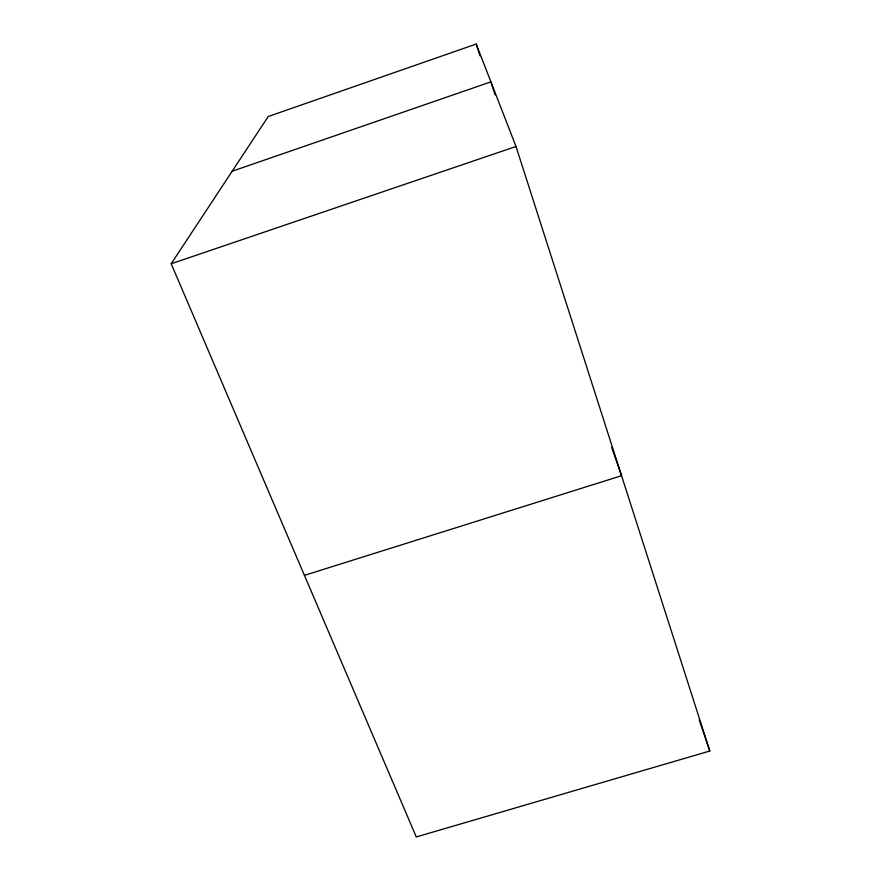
<?xml version="1.0" encoding="UTF-8"?>
<svg xmlns="http://www.w3.org/2000/svg" width="881" height="881" viewBox="0 0 881 881"><rect width="100%" height="100%" fill="white"/><g stroke="black" fill="none" stroke-linecap="round" stroke-linejoin="round"><path stroke-width="1.32" d="M171.189 263.771L268.22 116.523L476.214 44.05L516.013 146.488L709.811 751.019L416.284 836.95L171.189 263.771L516.013 146.488M232.177 171.222L490.904 81.867L495.1 94.928M304.43 575.359L621.557 475.718L611.634 447.383M699.184 719.81L709.811 751.019M476.214 44.05L480.002 55.8"/></g></svg>
